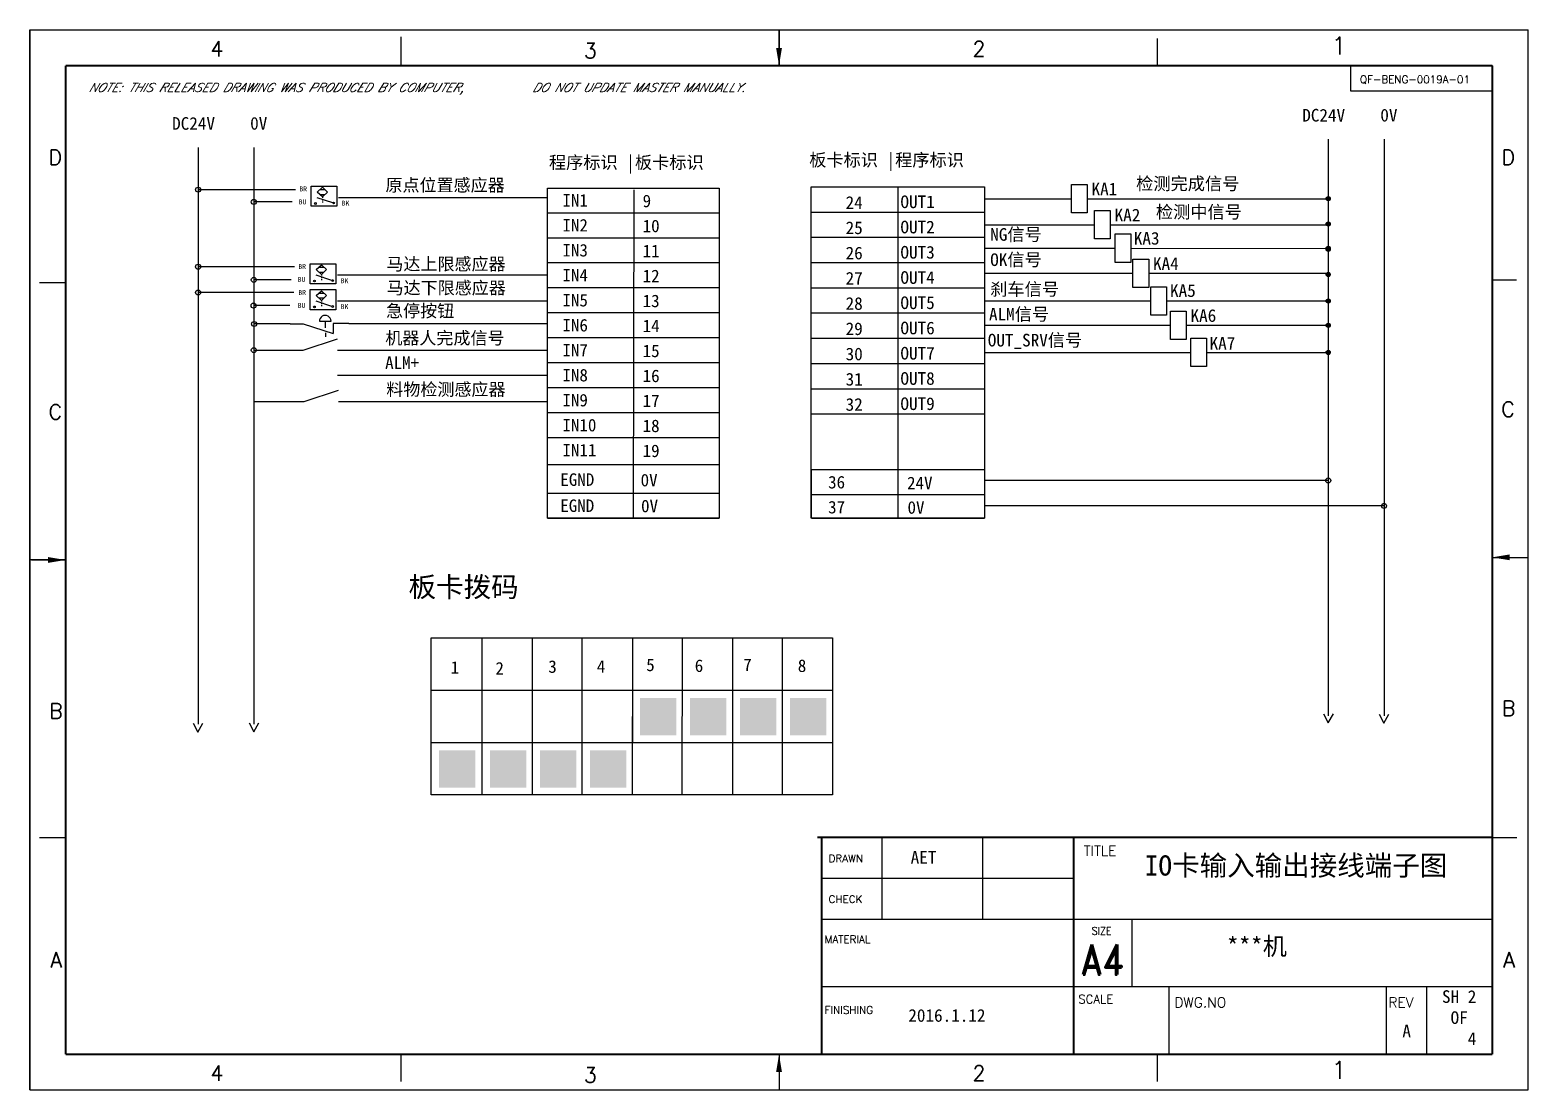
# Model space of a CAD drawing. Extents: x -1417 to 656, y -652 to 1340.
# Drawn here: x -319.3 to -22.3, y -369.7 to -159.7 of the extents above; entities that cross this region are included whole.
import ezdxf
from ezdxf.enums import TextEntityAlignment as Align

# ---------------------------------------------------------------- set-up
doc = ezdxf.new("R2010")
doc.units = 0
doc.header["$LTSCALE"] = 4
doc.layers.get('0').update_dxf_attribs({"linetype": 'CONTINUOUS'})
for name, color, linetype in [('DIM', 253, 'CONTINUOUS'), ('FRAME', 6, 'CONTINUOUS'), ('OUT', 7, 'CONTINUOUS')]:
    doc.layers.add(name, color=color, linetype=linetype)
doc.styles.add('DIMENSION', font='romans.shx')
doc.styles.add('ROMAND', font='romand')
doc.styles.get("Standard").update_dxf_attribs({"font": ''})
doc.styles.add('STANDARD2', font='SIMPLEX', dxfattribs={"oblique": 20})
doc.styles.add('STANDARD3', font='SIMPLEX', dxfattribs={"width": 0.8})
doc.styles.get('Standard').set_extended_font_data('SimSun')
doc.dimstyles.get("Standard").update_dxf_attribs({"dimtxt": 2, "dimasz": 0.18, "dimexe": 0.18, "dimexo": 0.0625, "dimtad": 0, "dimtih": 1, "dimtoh": 1, "dimdec": 4, "dimdsep": 46, "dimlunit": 6, "dimtxsty": 'Standard', "dimcen": 0.09, "dimclrt": 3, "dimadec": 0, "dimazin": 0, "dimtfac": 1, "dimtdec": 4, "dimtofl": 0, "dimtmove": 0, "dimatfit": 3, "dimfxl": 0, "dimtolj": 1, "dimtzin": 0, "dimarcsym": 0})

# ---------------------------------------------------------------- blocks, each defined once
blk = doc.blocks.new('DC2')
h = blk.add_hatch(color=0)
edge = h.paths.add_edge_path()
edge.add_arc((0, 0), 6.32, 0, 360)
blk.add_circle((0, 0), 6.32)

msp = doc.modelspace()

# ---------------------------------------------------------------- hatches: boundary and pattern name
h = msp.add_hatch(color=256)
h.dxf.hatch_style = 1
h.paths.add_polyline_path([(-191.15, -292.07), (-198.33, -292.07), (-198.33, -299.48), (-191.15, -299.48)])
h = msp.add_hatch(color=256)
h.dxf.hatch_style = 1
h.paths.add_polyline_path([(-181.23, -292.07), (-188.41, -292.07), (-188.41, -299.48), (-181.23, -299.48)])
h = msp.add_hatch(color=256)
h.dxf.hatch_style = 1
h.paths.add_polyline_path([(-171.31, -292.07), (-178.49, -292.07), (-178.49, -299.48), (-171.31, -299.48)])
h = msp.add_hatch(color=256)
h.dxf.hatch_style = 1
h.paths.add_polyline_path([(-161.39, -292.07), (-168.57, -292.07), (-168.57, -299.48), (-161.39, -299.48)])
h = msp.add_hatch(color=256)
h.dxf.hatch_style = 1
h.paths.add_polyline_path([(-231, -302.42), (-238.18, -302.42), (-238.18, -309.84), (-231, -309.84)])
h = msp.add_hatch(color=256)
h.dxf.hatch_style = 1
h.paths.add_polyline_path([(-220.9, -302.42), (-228.08, -302.42), (-228.08, -309.84), (-220.9, -309.84)])
h = msp.add_hatch(color=256)
h.dxf.hatch_style = 1
h.paths.add_polyline_path([(-210.98, -302.42), (-218.16, -302.42), (-218.16, -309.84), (-210.98, -309.84)])
h = msp.add_hatch(color=256)
h.dxf.hatch_style = 1
h.paths.add_polyline_path([(-201.07, -302.42), (-208.25, -302.42), (-208.25, -309.84), (-201.07, -309.84)])

# ---------------------------------------------------------------- linework, layer by layer
at = {"lineweight": -3}
for p, q in [((-285.95, -182.98), (-285.95, -297.23)), ((-274.89, -182.98), (-274.89, -297.23)), ((-61.89, -181.36), (-61.89, -295.61)), ((-50.83, -181.36), (-50.83, -295.61)), ((-259.24, -193.99), (-262.34, -192.96)), ((-262.31, -191.83), (-261.3, -190.86)), ((-261.3, -192.8), (-262.31, -191.83)), ((-261.81, -191.34), (-260.8, -191.34)), ((-261.81, -192.31), (-260.8, -192.31)), ((-261.3, -190.86), (-260.29, -191.83)), ((-260.29, -191.83), (-261.3, -192.8)), ((-261.3, -192.8), (-261.3, -192.8)), ((-261.3, -192.81), (-261.3, -192.98)), ((-216.69, -192.95), (-258.1, -192.95)), ((-199.58, -191.35), (-199.67, -256.43)), ((-164.42, -190.78), (-130.04, -190.78)), ((-261.3, -193.24), (-261.3, -193.47)), ((-261.3, -193.68), (-261.3, -193.91)), ((-216.69, -195.91), (-182.65, -195.91)), ((-164.42, -195.78), (-151.61, -195.78)), ((-164.42, -195.78), (-130.04, -195.78)), ((-130.04, -193.15), (-112.77, -193.15)), ((-109.65, -193.15), (-61.89, -193.15)), ((-130.04, -198.31), (-108.21, -198.31)), ((-105.09, -198.31), (-61.89, -198.31)), ((-216.69, -200.86), (-204.01, -200.86)), ((-216.69, -200.86), (-182.65, -200.86)), ((-164.42, -200.78), (-151.61, -200.78)), ((-164.42, -200.78), (-130.04, -200.78)), ((-130.04, -202.92), (-104.15, -202.95)), ((-101.03, -202.95), (-61.89, -202.98)), ((-262.51, -207.19), (-261.5, -206.22)), ((-261.5, -208.16), (-262.51, -207.19)), ((-262, -206.71), (-261, -206.71)), ((-262, -207.68), (-261, -207.68)), ((-261.5, -206.22), (-260.49, -207.19)), ((-260.49, -207.19), (-261.5, -208.16)), ((-216.69, -205.81), (-204.01, -205.81)), ((-216.69, -205.81), (-182.65, -205.81)), ((-164.42, -205.78), (-151.61, -205.78)), ((-164.42, -205.78), (-130.04, -205.78)), ((-259.44, -209.36), (-262.54, -208.32)), ((-261.5, -208.16), (-261.5, -208.16)), ((-261.5, -208.18), (-261.5, -208.34)), ((-261.5, -208.6), (-261.5, -208.84)), ((-261.5, -209.04), (-261.5, -209.28)), ((-216.89, -208.31), (-258.29, -208.31)), ((-216.69, -210.76), (-204.01, -210.76)), ((-216.69, -210.76), (-182.65, -210.76)), ((-164.42, -210.78), (-151.61, -210.78)), ((-164.42, -210.78), (-130.04, -210.78)), ((-130.04, -207.92), (-100.6, -207.92)), ((-97.48, -207.92), (-61.89, -207.92)), ((-259.44, -214.49), (-262.54, -213.46)), ((-262.51, -212.33), (-261.5, -211.36)), ((-261.5, -213.3), (-262.51, -212.33)), ((-262, -211.84), (-261, -211.84)), ((-262, -212.81), (-261, -212.81)), ((-261.5, -211.36), (-260.49, -212.33)), ((-260.49, -212.33), (-261.5, -213.3)), ((-261.5, -213.3), (-261.5, -213.3)), ((-261.5, -213.31), (-261.5, -213.48)), ((-261.5, -213.73), (-261.5, -213.97)), ((-216.89, -213.45), (-258.29, -213.45)), ((-130.04, -213.4), (-97.06, -213.4)), ((-261.5, -214.17), (-261.5, -214.41)), ((-216.69, -215.71), (-204.01, -215.71)), ((-216.69, -215.71), (-182.65, -215.71)), ((-164.42, -215.78), (-151.61, -215.78)), ((-164.42, -215.78), (-130.04, -215.78)), ((-261.89, -217.39), (-259.59, -217.39)), ((-260.67, -218.71), (-260.67, -217.39)), ((-260.67, -219.73), (-260.67, -220.51)), ((-259.14, -219.01), (-259.14, -219.84)), ((-256.06, -217.87), (-216.69, -217.87)), ((-130.04, -218.22), (-93.15, -218.22)), ((-90.03, -218.22), (-61.89, -218.22)), ((-216.69, -220.66), (-204.01, -220.66)), ((-216.69, -220.66), (-182.65, -220.66)), ((-164.42, -220.78), (-151.61, -220.78)), ((-164.42, -220.78), (-130.04, -220.78)), ((-258.29, -223.15), (-216.89, -223.15)), ((-216.69, -225.61), (-204.01, -225.61)), ((-216.69, -225.61), (-182.65, -225.61)), ((-130.04, -223.6), (-89.15, -223.6)), ((-86.03, -223.6), (-61.89, -223.6)), ((-258.29, -228.1), (-216.7, -228.1)), ((-164.42, -225.78), (-151.61, -225.78)), ((-164.42, -225.78), (-130.04, -225.78)), ((-216.69, -230.56), (-204.01, -230.56)), ((-216.69, -230.56), (-182.65, -230.56)), ((-164.42, -230.78), (-151.61, -230.78)), ((-164.42, -230.78), (-130.04, -230.78)), ((-258.1, -233.33), (-216.69, -233.33)), ((-216.69, -235.51), (-204.01, -235.51)), ((-216.69, -235.51), (-182.65, -235.51)), ((-164.42, -235.78), (-151.61, -235.78)), ((-164.42, -235.78), (-130.04, -235.78)), ((-216.69, -240.46), (-204.01, -240.46)), ((-216.69, -240.46), (-182.65, -240.46)), ((-216.69, -245.78), (-182.65, -245.78)), ((-164.42, -246.81), (-129.98, -246.81)), ((-164.42, -246.81), (-164.42, -256.43)), ((-216.69, -251.5), (-182.65, -251.5)), ((-164.42, -251.76), (-129.98, -251.76)), ((-216.69, -256.43), (-182.65, -256.43)), ((-164.25, -256.43), (-130.21, -256.43)), ((-163.47, -256.43), (-150.66, -256.43)), ((-163.47, -256.43), (-130.04, -256.43)), ((-163.47, -256.43), (-130.04, -256.43))]:
    msp.add_line(p, q, dxfattribs=at)
for p, q in [((-147.23, -190.78), (-147.23, -256.43)), ((-93.94, -213.4), (-61.89, -213.4)), ((-265.13, -223.15), (-258.29, -220.89)), ((-274.89, -223.15), (-265.13, -223.15)), ((-264.94, -233.33), (-258.1, -231.07)), ((-274.89, -233.33), (-264.94, -233.33)), ((-50.83, -238.48), (-50.83, -254.01)), ((-50.83, -254.01), (-130.04, -254.01)), ((-239.71, -280.15), (-160.18, -280.15)), ((-229.61, -311.22), (-229.61, -280.15)), ((-219.69, -280.15), (-219.69, -311.22)), ((-209.77, -311.22), (-209.77, -280.15)), ((-199.85, -280.15), (-199.86, -311.23)), ((-189.94, -311.23), (-189.93, -280.15)), ((-180.02, -280.15), (-180.01, -311.23)), ((-170.1, -311.22), (-170.1, -280.15)), ((-160.18, -280.15), (-160.18, -311.22)), ((-160.18, -280.15), (-160.18, -311.22)), ((-239.71, -290.51), (-160.18, -290.51)), ((-219.69, -290.51), (-219.69, -311.22)), ((-199.85, -290.51), (-199.86, -311.23)), ((-180.02, -290.51), (-180.01, -311.23)), ((-239.71, -300.87), (-160.18, -300.87))]:
    msp.add_line(p, q)
for points in [[(-266.64, -191.35), (-266.9, -191.35), (-285.95, -191.35)], [(-267.28, -193.79), (-274.89, -193.79)], [(-266.85, -206.61), (-267.11, -206.61), (-285.95, -206.61)], [(-267.48, -209.21), (-274.89, -209.21)], [(-266.93, -211.73), (-267.19, -211.73), (-285.95, -211.73)], [(-267.75, -214.32), (-274.93, -214.32)], [(-267.67, -217.96), (-274.84, -217.96)], [(-267.67, -217.96), (-265.13, -217.96)], [(-265.13, -217.96), (-259.14, -219.84)], [(-256.06, -217.87), (-259.14, -217.87), (-259.14, -219.84)], [(-61.89, -248.96), (-130.04, -248.96)], [(-275.82, -296.99), (-274.89, -298.77), (-273.88, -296.99)], [(-62.8, -295.19), (-61.87, -296.97), (-60.86, -295.19)], [(-51.78, -295.27), (-50.85, -297.05), (-49.84, -295.27)], [(-286.92, -297.06), (-285.99, -298.85), (-284.98, -297.06)]]:
    msp.add_lwpolyline(points, dxfattribs=at)
for points in [[(-263.51, -190.65), (-258.45, -190.65), (-258.45, -194.63), (-263.51, -194.63)], [(-216.69, -191.03), (-182.65, -191.03), (-182.65, -256.43), (-216.69, -256.43)], [(-164.42, -190.78), (-130.04, -190.78), (-130.04, -256.43), (-164.42, -256.43)], [(-112.77, -190.33), (-109.65, -190.33), (-109.65, -195.96), (-112.77, -195.96)], [(-108.21, -195.49), (-105.09, -195.49), (-105.09, -201.12), (-108.21, -201.12)], [(-104.15, -200.13), (-101.03, -200.13), (-101.03, -205.76), (-104.15, -205.76)], [(-263.7, -206.02), (-258.65, -206.02), (-258.65, -210), (-263.7, -210)], [(-100.6, -205.1), (-97.48, -205.1), (-97.48, -210.73), (-100.6, -210.73)], [(-97.06, -210.59), (-93.94, -210.59), (-93.94, -216.21), (-97.06, -216.21)], [(-263.7, -211.15), (-258.65, -211.15), (-258.65, -215.13), (-263.7, -215.13)], [(-93.15, -215.4), (-90.03, -215.4), (-90.03, -221.03), (-93.15, -221.03)], [(-89.15, -220.79), (-86.03, -220.79), (-86.03, -226.41), (-89.15, -226.41)]]:
    msp.add_lwpolyline(points, close=True, dxfattribs=at)
msp.add_lwpolyline([(-239.71, -280.15), (-160.18, -280.15), (-160.18, -311.22), (-239.71, -311.22)], close=True)
for centre, radius in [((-285.95, -191.35), 0.5), ((-274.89, -193.79), 0.5), ((-262.68, -194.09), 0.175), ((-259.07, -193.99), 0.175), ((-285.95, -206.61), 0.5), ((-274.89, -209.21), 0.5), ((-262.88, -209.45), 0.175), ((-259.26, -209.36), 0.175), ((-285.95, -211.73), 0.5), ((-274.93, -214.32), 0.5), ((-262.88, -214.58), 0.175), ((-259.26, -214.49), 0.175), ((-274.84, -217.96), 0.5), ((-274.89, -223.15), 0.5), ((-61.89, -248.96), 0.5), ((-50.83, -254.01), 0.5)]:
    msp.add_circle(centre, radius, dxfattribs=at)
msp.add_arc((-260.74, -217.41), 1.15, 0.7603, 180.7833, dxfattribs=at)
at = {"layer": 'DIM', "lineweight": -3}
for p, q in [((-85.65, -166.78), (-29.34, -166.78)), ((-57.5, -166.78), (-57.5, -171.78)), ((-57.5, -171.78), (-29.34, -171.78))]:
    msp.add_line(p, q, dxfattribs=at)
at = {"layer": 'FRAME', "color": 253, "lineweight": -3}
for p, q in [((-319.27, -159.71), (-22.27, -159.71)), ((-319.27, -159.71), (-22.27, -159.71)), ((-319.27, -369.71), (-319.27, -159.71)), ((-319.27, -159.71), (-319.27, -369.71)), ((-170.77, -159.71), (-170.77, -166.78)), ((-22.27, -369.71), (-22.27, -159.71)), ((-245.77, -161.1), (-245.77, -166.78)), ((-95.77, -161.38), (-95.77, -166.78)), ((-317.41, -209.71), (-312.2, -209.71)), ((-29.39, -209.19), (-24.55, -209.19)), ((-29.39, -264.19), (-22.32, -264.19)), ((-318.97, -264.71), (-312.2, -264.71)), ((-317.41, -319.71), (-312.2, -319.71)), ((-150.34, -335.86), (-150.34, -319.64)), ((-150.34, -335.86), (-150.34, -319.64)), ((-130.34, -335.86), (-130.34, -319.64)), ((-130.34, -335.86), (-130.34, -319.64)), ((-29.34, -319.71), (-24.5, -319.71)), ((-162.34, -327.75), (-112.34, -327.75)), ((-162.34, -327.75), (-112.34, -327.75)), ((-162.34, -335.86), (-112.34, -335.86)), ((-112.34, -335.86), (-29.34, -335.86)), ((-112.34, -335.86), (-29.34, -335.86)), ((-100.74, -349.23), (-100.74, -335.86)), ((-162.34, -349.23), (-112.34, -349.23)), ((-162.34, -349.23), (-112.34, -349.23)), ((-112.34, -349.23), (-29.34, -349.23)), ((-93.51, -349.23), (-93.51, -362.64)), ((-50.34, -362.64), (-50.34, -349.23)), ((-42.34, -362.64), (-42.34, -349.23)), ((-50.34, -362.64), (-50.34, -352.64)), ((-42.34, -362.64), (-42.34, -352.64)), ((-245.77, -362.64), (-245.77, -368.05)), ((-170.77, -362.64), (-170.77, -369.71)), ((-95.77, -362.64), (-95.77, -368.05)), ((-319.27, -369.71), (-22.27, -369.71))]:
    msp.add_line(p, q, dxfattribs=at)
at = {"layer": 'FRAME', "lineweight": -3}
msp.add_line((-112.34, -319.64), (-112.34, -362.64), dxfattribs=at)
for points in [[(-29.34, -166.78, 0.4, 0.4, 0), (-312.2, -166.78, 0.4, 0.4, 0)], [(-312.2, -166.78, 0.4, 0.4, 0), (-312.2, -362.64, 0.4, 0.4, 0)], [(-29.34, -166.78, 0.4, 0.4, 0), (-29.34, -362.64, 0.4, 0.4, 0)], [(-162.34, -319.64, 0.4, 0.4, 0), (-162.34, -362.64, 0.4, 0.4, 0)], [(-112.34, -319.64, 0.4, 0.4, 0), (-112.34, -362.64, 0.4, 0.4, 0)], [(-312.2, -362.64, 0.4, 0.4, 0), (-29.34, -362.64, 0.4, 0.4, 0)]]:
    msp.add_lwpolyline(points, format="xyseb", dxfattribs=at)
at = {"layer": 'FRAME', "lineweight": -3, "const_width": 0.4}
msp.add_lwpolyline([(-163.17, -319.64), (-29.34, -319.64)], dxfattribs=at)

# ---------------------------------------------------------------- block references
at = {"color": 0, "lineweight": -3, "xscale": 0.06471680447430117, "yscale": 0.06471680447066319, "zscale": 0.0647168044723565}
for p in [(-61.89, -193.15), (-61.89, -198.15), (-61.89, -202.98), (-61.89, -203.15), (-61.89, -208.15), (-61.89, -213.4), (-61.89, -218.22), (-61.89, -223.6)]:
    msp.add_blockref('DC2', p, dxfattribs=at)

# ---------------------------------------------------------------- texts
at = {"lineweight": -3}
for s, insert, char_height, width, attachment_point in [('DC24V', (-291.09, -176.98), 2.5, 9.3085, 1), ('0V', (-275.62, -176.96), 2.5, 9.3085, 1), ('DC24V', (-67.04, -175.35), 2.5, 9.3085, 1), ('0V', (-51.56, -175.34), 2.5, 9.3085, 1), ('{\\fSimHei|b0|i0|c134|p2;板卡标识 |程序标识}', (-164.79, -184.21), 2.5, 32.8004, 1), ('{\\fSimHei|b0|i0|c134|p2;程序标识 |板卡标识}', (-216.39, -184.7), 2.5, 32.8004, 1), ('原点位置感应器', (-248.79, -189.2), 2.475, 28.4288, 1), ('{\\fKaiTi_GB2312|b0|i0|c134|p49;KA1}', (-108.81, -189.97), 2.5, 34.6036, 1), ('检测完成信号', (-99.97, -188.9), 2.5, 34.6036, 1), ('{\\fSimSun|b0|i0|c134|p2;BR}', (-265.88, -190.71), 0.99, 5.4037, 1), ('{\\fKaiTi_GB2312|b0|i0|c134|p49;IN1}', (-213.71, -192.21), 2.475, 6.737, 1), ('{\\fKaiTi_GB2312|b0|i0|c134|p49;9}', (-197.81, -192.35), 2.475, 14.7497, 1), ('{\\fKaiTi_GB2312|b0|i0|c134|p49;24}', (-157.57, -192.65), 2.5, 14.8986, 1), ('{\\fKaiTi_GB2312|b0|i0|c134|p49;OUT1}', (-146.7, -192.5), 2.5, 6.805, 1), ('{\\fSimSun|b0|i0|c134|p2;BU}', (-266.01, -193.28), 0.99, 5.4037, 1), ('{\\fSimSun|b0|i0|c134|p2;BK}', (-257.49, -193.53), 0.99, 5.4037, 1), ('{\\fKaiTi_GB2312|b0|i0|c134|p49;KA2}', (-104.24, -195.13), 2.5, 34.6036, 1), ('检测中信号', (-96.05, -194.51), 2.5, 34.6036, 1), ('{\\fKaiTi_GB2312|b0|i0|c134|p49;IN2}', (-213.71, -197.16), 2.475, 6.737, 1), ('{\\fKaiTi_GB2312|b0|i0|c134|p49;10}', (-197.81, -197.3), 2.475, 14.7497, 1), ('{\\fKaiTi_GB2312|b0|i0|c134|p49;25}', (-157.57, -197.65), 2.5, 14.8986, 1), ('{\\fKaiTi_GB2312|b0|i0|c134|p49;OUT2}', (-146.7, -197.5), 2.5, 6.805, 1), ('NG信号', (-128.9, -198.97), 2.5, 34.6036, 1), ('{\\fKaiTi_GB2312|b0|i0|c134|p49;KA3}', (-100.44, -199.73), 2.5, 34.6036, 1), ('马达上限感应器', (-248.61, -204.83), 2.475, 25.2975, 1), ('{\\fKaiTi_GB2312|b0|i0|c134|p49;IN3}', (-213.71, -202.11), 2.475, 6.737, 1), ('{\\fKaiTi_GB2312|b0|i0|c134|p49;11}', (-197.81, -202.25), 2.475, 14.7497, 1), ('{\\fKaiTi_GB2312|b0|i0|c134|p49;26}', (-157.57, -202.65), 2.5, 14.8986, 1), ('{\\fKaiTi_GB2312|b0|i0|c134|p49;OUT3}', (-146.7, -202.5), 2.5, 6.805, 1), ('OK信号', (-128.9, -203.97), 2.5, 34.6036, 1), ('{\\fKaiTi_GB2312|b0|i0|c134|p49;KA4}', (-96.63, -204.74), 2.5, 34.6036, 1), ('{\\fSimSun|b0|i0|c134|p2;BR}', (-266.08, -206.07), 0.99, 5.4037, 1), ('{\\fKaiTi_GB2312|b0|i0|c134|p49;IN4}', (-213.71, -207.06), 2.475, 6.737, 1), ('{\\fKaiTi_GB2312|b0|i0|c134|p49;12}', (-197.81, -207.2), 2.475, 14.7497, 1), ('{\\fKaiTi_GB2312|b0|i0|c134|p49;27}', (-157.57, -207.65), 2.5, 14.8986, 1), ('{\\fKaiTi_GB2312|b0|i0|c134|p49;OUT4}', (-146.7, -207.5), 2.5, 6.805, 1), ('{\\fSimSun|b0|i0|c134|p2;BU}', (-266.21, -208.64), 0.99, 5.4037, 1), ('{\\fSimSun|b0|i0|c134|p2;BK}', (-257.69, -208.9), 0.99, 5.4037, 1), ('马达下限感应器', (-248.57, -209.56), 2.475, 29.2654, 1), ('刹车信号', (-128.9, -209.81), 2.5, 34.6036, 1), ('{\\fKaiTi_GB2312|b0|i0|c134|p49;KA5}', (-93.25, -210.09), 2.5, 34.6036, 1), ('{\\fSimSun|b0|i0|c134|p2;BU}', (-266.21, -213.78), 0.99, 5.4037, 1), ('{\\fSimSun|b0|i0|c134|p2;BR}', (-266.08, -211.21), 0.99, 5.4037, 1), ('急停按钮', (-248.67, -214.12), 2.475, 29.2654, 1), ('{\\fKaiTi_GB2312|b0|i0|c134|p49;IN5}', (-213.71, -212.01), 2.475, 6.737, 1), ('{\\fKaiTi_GB2312|b0|i0|c134|p49;13}', (-197.81, -212.15), 2.475, 14.7497, 1), ('{\\fKaiTi_GB2312|b0|i0|c134|p49;28}', (-157.57, -212.65), 2.5, 14.8986, 1), ('{\\fKaiTi_GB2312|b0|i0|c134|p49;OUT5}', (-146.7, -212.5), 2.5, 6.805, 1), ('{\\fSimSun|b0|i0|c134|p2;BK}', (-257.69, -214.03), 0.99, 5.4037, 1), ('ALM信号', (-129.14, -214.76), 2.5, 34.6036, 1), ('{\\fKaiTi_GB2312|b0|i0|c134|p49;KA6}', (-89.19, -215.04), 2.5, 34.6036, 1), ('机器人完成信号', (-248.83, -219.49), 2.475, 29.2654, 1), ('{\\fKaiTi_GB2312|b0|i0|c134|p49;IN6}', (-213.71, -216.96), 2.475, 6.737, 1), ('{\\fKaiTi_GB2312|b0|i0|c134|p49;14}', (-197.81, -217.1), 2.475, 14.7497, 1), ('{\\fKaiTi_GB2312|b0|i0|c134|p49;29}', (-157.57, -217.65), 2.5, 14.8986, 1), ('{\\fKaiTi_GB2312|b0|i0|c134|p49;OUT6}', (-146.7, -217.5), 2.5, 6.805, 1), ('OUT_SRV信号', (-129.38, -219.91), 2.5, 34.6036, 1), ('{\\fKaiTi_GB2312|b0|i0|c134|p49;IN7}', (-213.71, -221.91), 2.475, 6.737, 1), ('{\\fKaiTi_GB2312|b0|i0|c134|p49;15}', (-197.81, -222.05), 2.475, 14.7497, 1), ('{\\fKaiTi_GB2312|b0|i0|c134|p49;30}', (-157.57, -222.65), 2.5, 14.8986, 1), ('{\\fKaiTi_GB2312|b0|i0|c134|p49;OUT7}', (-146.7, -222.5), 2.5, 6.805, 1), ('{\\fKaiTi_GB2312|b0|i0|c134|p49;KA7}', (-85.41, -220.54), 2.5, 34.6036, 1), ('ALM+', (-248.86, -224.39), 2.475, 21.9949, 1), ('{\\fKaiTi_GB2312|b0|i0|c134|p49;IN8}', (-213.71, -226.86), 2.475, 6.737, 1), ('{\\fKaiTi_GB2312|b0|i0|c134|p49;16}', (-197.81, -227), 2.475, 14.7497, 1), ('{\\fKaiTi_GB2312|b0|i0|c134|p49;31}', (-157.57, -227.65), 2.5, 14.8986, 1), ('{\\fKaiTi_GB2312|b0|i0|c134|p49;OUT8}', (-146.7, -227.5), 2.5, 6.805, 1), ('料物检测感应器', (-248.63, -229.67), 2.475, 29.2654, 1), ('{\\fKaiTi_GB2312|b0|i0|c134|p49;IN9}', (-213.71, -231.81), 2.475, 6.737, 1), ('{\\fKaiTi_GB2312|b0|i0|c134|p49;17}', (-197.81, -231.95), 2.475, 14.7497, 1), ('{\\fKaiTi_GB2312|b0|i0|c134|p49;32}', (-157.57, -232.65), 2.5, 14.8986, 1), ('{\\fKaiTi_GB2312|b0|i0|c134|p49;OUT9}', (-146.7, -232.5), 2.5, 6.805, 1), ('{\\fKaiTi_GB2312|b0|i0|c134|p49;IN10}', (-213.71, -236.76), 2.475, 6.737, 1), ('{\\fKaiTi_GB2312|b0|i0|c134|p49;18}', (-197.81, -236.9), 2.475, 14.7497, 1), ('{\\fKaiTi_GB2312|b0|i0|c134|p49;IN11}', (-213.71, -241.71), 2.475, 6.737, 1), ('{\\fKaiTi_GB2312|b0|i0|c134|p49;19}', (-197.81, -241.85), 2.475, 14.7497, 1), ('{\\fKaiTi_GB2312|b0|i0|c134|p49;EGND}', (-214.13, -247.55), 2.475, 6.737, 1), ('{\\fKaiTi_GB2312|b0|i0|c134|p49;0V}', (-198.21, -247.65), 2.475, 14.7497, 1), ('{\\fKaiTi_GB2312|b0|i0|c134|p49;36}', (-161.04, -248.06), 2.475, 6.737, 1), ('{\\fKaiTi_GB2312|b0|i0|c134|p49;24V}', (-145.39, -248.22), 2.475, 14.7497, 1), ('{\\fKaiTi_GB2312|b0|i0|c134|p49;EGND}', (-214.14, -252.72), 2.475, 6.737, 1), ('{\\fKaiTi_GB2312|b0|i0|c134|p49;0V}', (-198.12, -252.78), 2.475, 14.7497, 1), ('{\\fKaiTi_GB2312|b0|i0|c134|p49;37}', (-161.04, -253.01), 2.475, 6.737, 1), ('{\\fKaiTi_GB2312|b0|i0|c134|p49;0V}', (-145.3, -253.07), 2.475, 14.7497, 1), ('板卡拨码', (-244.22, -268.04), 4, 29.2654, 1), ('{\\fKaiTi_GB2312|b0|i0|c134|p49;1}', (-235.87, -284.76), 2.475, 14.7497, 1), ('{\\fKaiTi_GB2312|b0|i0|c134|p49;2}', (-226.99, -284.93), 2.475, 14.7497, 1), ('{\\fKaiTi_GB2312|b0|i0|c134|p49;3}', (-216.52, -284.59), 2.475, 14.7497, 1), ('{\\fKaiTi_GB2312|b0|i0|c134|p49;4}', (-206.9, -284.59), 2.475, 14.7497, 1), ('{\\fKaiTi_GB2312|b0|i0|c134|p49;5}', (-197.1, -284.25), 2.475, 14.7497, 1), ('{\\fKaiTi_GB2312|b0|i0|c134|p49;6}', (-187.48, -284.42), 2.475, 14.7497, 1), ('{\\fKaiTi_GB2312|b0|i0|c134|p49;7}', (-177.86, -284.25), 2.475, 14.7497, 1), ('{\\fKaiTi_GB2312|b0|i0|c134|p49;8}', (-167.05, -284.42), 2.475, 14.7497, 1), ('AET', (-144.67, -322.37), 2.5, 20, 1), ('IO卡输入输出接线端子图', (-98.28, -323.23), 4, 69.4389, 1), ('{\\fSimHei|b0|i0|c134|p2;***机  }', (-82.01, -339.48), 3.5, 55.6763, 1), ('{\\fSimSun|b0|i0|c134|p2;SH 2\\P OF\\P   4}', (-39.33, -360.79), 2.5, 8.1055, 7), ('2016.1.12', (-145.14, -353.69), 2.5, 24.5757, 1), ('{\\fSimSun|b0|i0|c134|p2;\\PA}', (-46.34, -355.94), 2.5, 8, 5)]:
    msp.add_mtext(s, dxfattribs=dict(at, insert=insert, char_height=char_height, width=width, attachment_point=attachment_point))
at = {"layer": 'DIM', "lineweight": -3, "insert": (-55.59, -168.75), "char_height": 1.5, "width": 45.8534, "attachment_point": 1, "style": 'DIMENSION'}
msp.add_mtext('QF-BENG-0019A-01', dxfattribs=at)
at = {"layer": 'FRAME', "color": 253, "lineweight": -3, "style": 'DIMENSION'}
for s, height, p in [('4', 3, (-283.5, -164.94)), ('3', 3, (-209.45, -165.3)), ('2', 3, (-132.41, -164.94)), ('1', 3.5, (-61.27, -164.58)), ('D', 3, (-315.59, -186.45)), ('D', 3, (-27.53, -186.45)), ('C', 3, (-315.59, -236.88)), ('C', 3, (-27.58, -236.35)), ('B', 3, (-315.47, -296.12)), ('B', 3, (-27.46, -295.59)), ('DRAWN', 1.5, (-160.93, -324.6)), ('DRAWN', 1.5, (-160.93, -324.6)), ('TITLE', 2, (-110.39, -323.32)), ('CHECK', 1.5, (-160.93, -332.66)), ('CHECK', 1.5, (-160.93, -332.66)), ('MATERIAL', 1.5, (-161.72, -340.61)), ('A', 3, (-315.23, -345.42)), ('A', 3, (-27.17, -345.42)), ('FINISHING', 1.5, (-161.72, -354.62)), ('SCALE', 1.7, (-111.43, -352.57)), ('DWG.NO', 2, (-92.39, -353.36)), ('REV', 2, (-49.96, -353.36)), ('4', 3, (-283.5, -367.87)), ('3', 3, (-209.45, -368.23)), ('2', 3, (-132.41, -367.87)), ('1', 3.5, (-61.27, -367.51))]:
    msp.add_text(s, height=height, dxfattribs=at).set_placement(p)
at = {"layer": 'OUT', "color": 253, "lineweight": -3, "style": 'STANDARD2', "oblique": 30}
for s, p in [('NOTE: THIS RELEASED DRAWING WAS PRODUCED BY COMPUTER,', (-307.7, -171.98)), ('DO NOT UPDATE MASTER MANUALLY.', (-219.77, -171.98))]:
    msp.add_text(s, height=1.7349, dxfattribs=at).set_placement(p)
at = {"layer": 'OUT', "color": 253, "lineweight": -3, "style": 'STANDARD3', "width": 0.9}
msp.add_text('SIZE', height=1.524, dxfattribs=at).set_placement((-108.78, -338.95))
at = {"layer": 'OUT', "lineweight": -3, "style": 'ROMAND', "width": 0.782434}
msp.add_text('A4', height=5.952, dxfattribs=at).set_placement((-110.89, -346.85), (-102.47, -346.85), align=Align.FIT)

# ---------------------------------------------------------------- leaders
at = {"color": 253, "lineweight": -3}
for points in [[(-170.77, -166.78), (-170.77, -159.71)], [(-312.2, -264.71), (-319.27, -264.71)], [(-29.39, -264.19), (-22.32, -264.19)], [(-170.77, -362.64), (-170.77, -369.71)]]:
    msp.add_leader(points, dimstyle='Standard', override={"dimtxt": 2.5, "dimasz": 3.5, "dimexe": 1.5, "dimexo": 1, "dimgap": 1, "dimtih": 0, "dimtoh": 0, "dimdec": 1, "dimcen": 0, "dimclrd": 253, "dimclre": 253, "dimclrt": 171, "dimtfac": 0.8, "dimtofl": 1, "dimtzin": 8}, dxfattribs=at)

doc.saveas('drawing.dxf')
